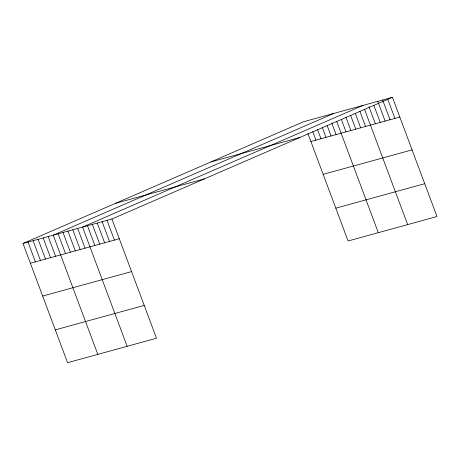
<?xml version="1.0" encoding="UTF-8"?>
<svg xmlns="http://www.w3.org/2000/svg" width="460" height="460" viewBox="0 0 460 460"><rect width="100%" height="100%" fill="white"/><g stroke="black" fill="none" stroke-linecap="round" stroke-linejoin="round"><path stroke-width="0.69" d="M23 243.472L111.918 219.012L156.498 338.238L67.574 362.693L23 243.472L303.502 121.762L392.426 97.307L437 216.528L348.082 240.988L307.935 133.613M333.736 113.447L53.233 235.158L97.807 354.378M363.078 105.374L82.576 227.085L127.15 346.305M111.918 219.012L392.426 97.307M210.939 161.926L299.857 137.471M310.885 141.513L399.809 117.053M115.563 203.308L204.487 178.848M323.161 174.34L412.079 149.88M30.383 263.218L119.307 238.763M335.806 208.161L424.729 183.701M42.659 296.044L131.577 271.59M55.303 329.866L144.221 305.411M387.78 99.308L394.916 118.398M382.645 99.998L390.028 119.744M377.752 101.344L385.135 121.089M373.848 105.323L380.247 122.435M368.954 106.662L375.354 123.78M364.556 109.325L407.658 224.601M359.916 111.331L365.573 126.471M355.269 113.332L360.686 127.817M350.623 115.339L355.793 129.162M345.978 117.34L350.899 130.508M341.337 119.347L346.012 131.853M336.691 121.348L378.31 232.674M331.896 123.395L336.082 134.584M327.106 125.436L331.045 135.97M322.31 127.483L326.002 137.356M317.521 129.524L320.965 138.742M312.725 131.571L315.928 140.127M107.03 220.357L114.413 240.108M102.137 221.703L109.526 241.454M97.25 223.048L104.633 242.799M92.356 224.394L99.739 244.145M87.469 225.739L94.852 245.49M77.688 228.43L85.071 248.176M72.795 229.776L80.178 249.521M67.907 231.121L75.29 250.867M63.014 232.467L70.397 252.212M58.121 233.812L65.51 253.558M48.196 236.543L55.579 256.289M43.154 237.929L50.537 257.675M38.117 239.315L45.5 259.06M33.08 240.701L40.463 260.446M28.037 242.086L35.42 261.832"/></g></svg>
